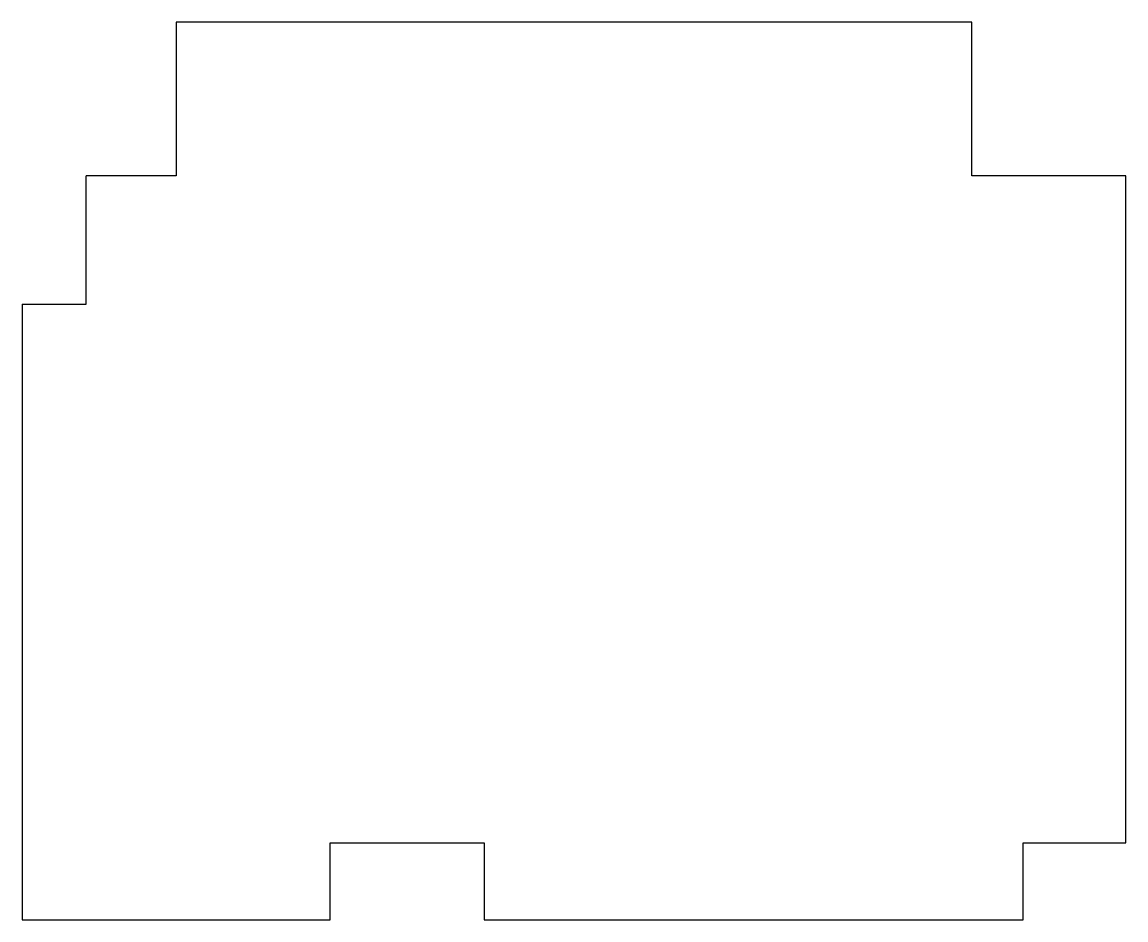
# Model space of a CAD drawing. Header units: millimetres. Extents: x 0 to 43, y 0 to 35.
import ezdxf

# ---------------------------------------------------------------- set-up
doc = ezdxf.new("R2010")
doc.units = ezdxf.units.MM

msp = doc.modelspace()

# ---------------------------------------------------------------- linework, layer by layer
for p, q in [((37, 35), (6, 35)), ((6, 35), (6, 29)), ((37, 29), (37, 35)), ((6, 29), (2.5, 29)), ((2.5, 24), (2.5, 29)), ((43, 29), (37, 29)), ((43, 3), (43, 29)), ((0, 24), (0, 0)), ((0, 24), (2.5, 24)), ((12, 0), (12, 3)), ((12, 3), (18, 3)), ((18, 3), (18, 0)), ((39, 0), (39, 3)), ((39, 3), (43, 3)), ((0, 0), (0, 0)), ((0, 0), (12, 0)), ((18, 0), (39, 0))]:
    msp.add_line(p, q)

doc.saveas('drawing.dxf')
